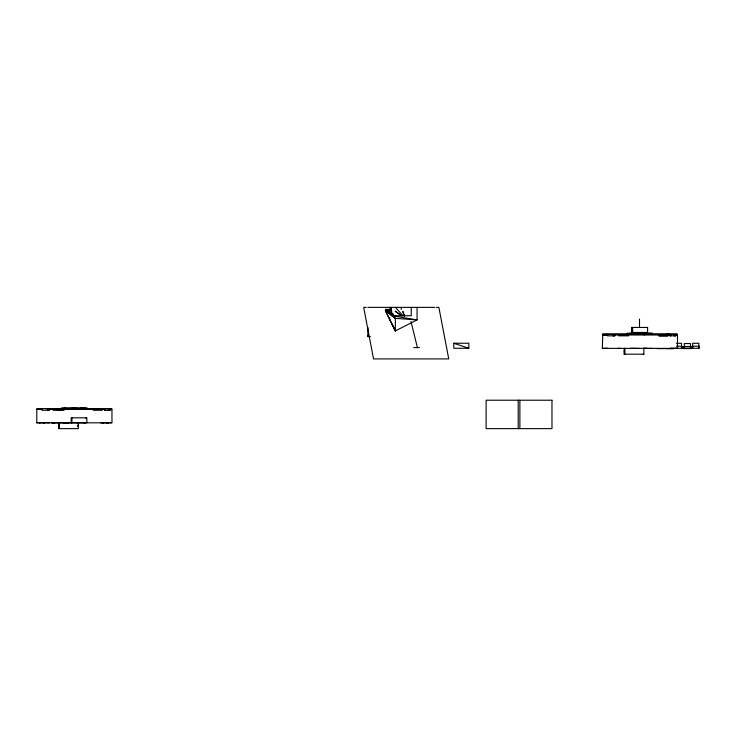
<?xml version="1.0" encoding="UTF-8"?>
<svg xmlns="http://www.w3.org/2000/svg" width="736" height="736" viewBox="0 0 736 736"><rect width="100%" height="100%" fill="white"/><g stroke="black" fill="none" stroke-linecap="round" stroke-linejoin="round"><path stroke-width="1.1" d="M631.948 327.456L631.847 332.47L632.675 332.47L632.675 327.456L631.847 327.456L631.847 332.47L647.597 332.47L647.597 327.456L646.87 327.456M630.126 348.34L633.852 348.34M68.282 422.804L68.485 422.786M633.806 348.358L638.71 348.34M647.303 348.34L643.43 348.358L647.027 348.34M42.21 409.446L36.8 409.446L36.8 422.814L111.964 422.814L111.964 409.446L108.753 409.446L108.753 410.283M63.416 422.786L67.887 422.795L66.856 422.786M673.403 348.367L602.324 348.367L602.766 335M670.119 348.367L677.488 348.367L677.488 335L674.277 335L674.277 335.837L675.694 335.837L669.99 335.837M602.324 348.367L607.688 348.367M605.24 348.367L606.887 348.367M674.572 348.367L682.631 348.312L682.631 346.638L681.545 346.638M64.483 407.772L65.099 407.772M81.641 408.618L111.679 408.609L111.679 409.446L108.753 409.446M103.85 409.446L102.341 409.446L102.341 410.283L93.168 410.283M107.474 410.283L108.9 410.283M108.082 422.814L109.048 422.814M110.492 422.814L111.522 422.814M366.307 307.372L363.667 307.372L373.548 358.91L448.748 358.91L438.868 307.372L436.227 307.372M367.844 307.372L434.691 307.372M385.471 309.378L391.285 309.378M391.285 309.7L385.471 309.571M385.471 310.886L391.285 310.886M393.07 315.726L411.258 315.726L411.258 307.372M631.847 327.456L647.597 327.456M628.112 333.325L627.265 333.325L652.547 333.325L650.928 333.325M630.43 333.325L629.749 333.325L630.494 333.325M648.848 333.325L650.063 333.325L648.756 333.325M646.263 333.325L646.953 333.325M606.317 335L607.734 335L602.6 335L602.6 334.162L644.276 334.172L644.276 335M652.197 334.162L677.203 334.162L677.203 335L674.277 335M602.6 334.162L627.477 334.162M643.19 334.162L677.203 334.162M606.409 335L602.324 335M613.014 335L614.799 335L614.799 335.837L613.014 335.837L613.033 335L670.754 335L670.754 335.837L670.054 335.837M367.926 335.358L368 336.61M607.43 335.837L614.799 335.837M628.636 335.837L618.59 335.837L618.59 335M658.683 335.837L667.865 335.837L667.865 335M659.244 335.837L667.865 335.837M370.217 336.61L367.844 336.61L367.926 327.52M453.79 343.243L468.832 343.243L468.832 348.257L453.79 348.257L453.79 343.243L468.832 348.257M676.393 343.298L681.545 343.298L681.545 348.312M676.393 346.224L681.545 346.224M692.686 346.205L698.869 346.205M684.305 346.481L690.497 346.481M692.686 346.619L692.346 348.294L699.2 348.294L698.869 346.619M413.65 347.604L419.446 347.604M671.168 348.367L677.488 348.367M657.174 348.625L665.031 348.625M666.016 348.735L673.366 348.735M624.128 354.182L624.864 354.182L624.864 348.34L624.128 348.34L624.128 354.182L643.853 354.182L643.853 348.34M61.741 407.772L87.023 407.772M37.076 409.446L37.076 408.609L40.011 408.609M45.31 408.609L57.656 408.609M58.742 408.609L61.833 408.609M85.9 408.609L72.45 408.609M86.977 408.609L91.089 408.609M94.125 408.609L98.238 408.609M103.445 408.609L107.566 408.609M37.076 408.609L68.411 408.609M57.942 408.609L63.149 408.609M67.243 408.609L73.572 408.618M86.738 408.609L91.945 408.609M96.057 408.609L102.35 408.609M107.971 408.609L111.679 408.609M81.641 409.446L78.752 409.446L78.752 408.618M47.49 409.446L49.284 409.446L49.284 410.283L47.49 410.283L47.49 409.446L105.23 409.446L105.23 410.283M57.942 409.446L63.149 409.446M41.906 410.283L49.284 410.283M64.152 410.283L53.066 410.283L53.066 409.446M104.475 410.283L110.17 410.283L109.075 410.283M57.325 410.283L61.658 410.283M42.007 422.814L44.666 422.814M46.644 422.814L49.56 422.814M102.12 422.814L104.595 422.814M106.757 422.814L108.9 422.814M51.327 422.814L86.13 422.786M36.8 422.814L37.692 422.814M646.88 332.47L647.597 332.47M637.201 333.325L642.602 333.325M666.788 334.162L668.96 334.162M668.96 335L670.754 335M676.596 335L677.488 335M369.26 336.61L369.822 336.619M617.955 348.34L620.273 348.34M649.299 348.33L651.654 348.34M643.126 354.182L643.853 354.182M74.667 407.772L75.477 407.772M75.762 407.772L76.562 407.772M80.923 407.772L81.843 407.772M83.674 407.772L84.677 407.772M72.202 407.772L73.011 407.772M43.12 422.814L45.365 422.814M52.431 422.786L54.749 422.786M100.694 422.814L103.399 422.814M105.469 422.814L107.879 422.814M39.008 422.814L40.885 422.814M83.775 422.786L85.238 422.786M77.602 422.786L78.329 422.786L78.329 428.628L58.613 428.628L58.613 422.786L59.34 422.786L59.34 428.628M39.45 422.814L40.14 422.814M393.125 315.91L417.064 319.902L395.352 330.896L385.471 310.712L395.352 318.366L417.064 319.902L417.064 307.372M395.306 311.282L401.893 315.845M395.186 311.245L399.804 314.484M391.727 323.904L395.352 330.896L395.352 318.366L392.04 315.726L391.285 307.372L391.285 315.726M388.764 312.984L385.471 310.077M387.844 311.76L392.012 315.431M387.283 311.236L391.322 314.796M395.352 318.366L385.471 309.488L385.471 311.126M395.462 307.372L403.061 315.827M388.507 310.748L391.552 314.134M389.648 307.372L390.687 309.368M392.757 313.361L394.312 316.36M385.471 311.015L395.352 330.896L393.631 326.802M402.748 311.365L404.598 316.36L402.813 311.466M411.001 321.503L417.413 347.604M698.869 348.294L698.869 343.28L692.686 343.28L692.686 348.294M690.497 348.57L690.497 343.556L684.305 343.556L684.305 348.57M639.51 319.102L639.51 327.456M632.049 327.456L632.049 332.47M519.883 400.218L519.883 428.628M518.218 400.218L518.218 428.628M401.267 307.372L401.267 309.46M389.648 317.621L389.648 319.902M86.839 422.823L86.839 417.809L71.199 417.809L71.199 422.823M86.13 417.809L86.13 418.674M71.916 417.809L71.916 422.823M77.86 425.518C77.952 428.334 78.218 423.586 77.86 425.518M624.395 351.072C624.496 353.933 624.717 349.076 624.395 351.072M58.871 425.518C58.963 428.343 59.23 423.586 58.871 425.518M691.748 346.895L683.054 346.895L683.054 348.57L691.748 348.57L691.748 346.895M551.972 400.218L486.119 400.218L486.119 428.628L551.972 428.628L551.972 400.218"/></g></svg>
